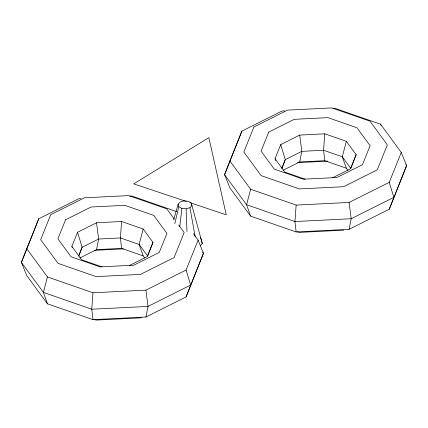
<?xml version="1.0" encoding="UTF-8"?>
<svg xmlns="http://www.w3.org/2000/svg" width="428" height="428" viewBox="0 0 428 428"><rect width="100%" height="100%" fill="white"/><g stroke="black" fill="none" stroke-linecap="round" stroke-linejoin="round"><path stroke-width="0.64" d="M80.881 198.576L78.896 198.678L38.739 218.788L26.729 248.684L47.444 276.943L92.978 292.779L91.769 309.219L92.978 319.652L145.937 317.009L186.089 296.898L203.434 253.301L198.105 240.135L193.413 233.731M72.337 247.63L71.856 246.432L77.543 232.281L96.546 222.763L121.616 221.511L120.407 237.952L121.616 248.384L143.171 255.874L144.739 258.02M284.711 110.857L282.063 110.991L241.911 131.102L229.895 160.998L250.61 189.262L296.149 205.092L294.94 221.538L296.149 231.965L349.104 229.322L389.261 209.212L406.6 165.615L401.271 152.448L380.556 124.184L335.022 108.348L333.038 108.45M275.75 160.543L275.022 158.745L280.709 144.594L299.718 135.077L324.782 133.825L323.579 150.265L324.782 160.698L346.338 168.193L347.905 170.333M179.808 226.626L181.852 208.431L178.808 206.676L178.134 204.22L180.092 202.005L183.928 200.876L188.181 201.262L191.225 203.022L191.899 205.477L189.946 207.692L186.11 208.821L181.852 208.431M79.918 257.961L96.546 249.631L98.633 239.038L96.546 222.763M145.937 317.009L148.018 306.416L145.937 290.136L186.089 270.025L198.105 240.135M283.085 170.274L299.718 161.945L301.799 151.351L299.718 135.077M349.104 229.322L351.19 218.729L349.104 202.449L389.261 182.344L401.271 152.448M174.795 223.732L178.808 206.676M47.444 276.943L43.405 292.404L47.444 303.816L92.978 319.652M121.616 221.511L143.171 229.007L139.132 244.463L143.171 255.874M250.61 189.262L246.576 204.718L250.61 216.129L296.149 231.965M324.782 133.825L346.338 141.32L342.298 156.776L346.338 168.193M173.64 219.858L178.134 204.22M34.16 230.628L38.739 218.788M78.747 256.035L82.123 247.309L77.543 232.281M241.911 131.102L224.566 174.699L229.895 187.865L250.61 216.129M186.089 296.898L203.434 253.301L202.647 252.231M281.913 168.348L285.289 159.623L280.709 144.594M389.261 209.212L406.6 165.615L405.814 164.545M26.729 248.684L21.4 262.385L26.729 275.552L47.444 303.816M143.171 229.007L152.978 242.382L147.649 256.083L139.132 244.463L120.407 237.952L98.633 239.038L82.123 247.309L78.666 255.912M229.895 160.998L224.566 174.699L246.576 204.718L294.94 221.538L351.19 218.729L393.84 197.372L389.261 182.344M346.338 141.32L356.144 154.701L350.816 168.402L342.298 156.776L323.579 150.265L301.799 151.351L285.289 159.623L281.833 168.225M33.914 231.238L21.4 262.385L43.405 292.404L91.769 309.219L148.018 306.416L190.674 285.059L186.089 270.025M152.978 242.382L147.291 256.533L129.47 265.456M356.144 154.701L350.457 168.851L332.642 177.775M200.24 245.784L202.284 243.468L191.225 203.022M141.663 317.276L140.48 317.87L96.139 320.08L94.267 319.427M299.718 161.945L324.782 160.698M297.567 162.645L327.95 161.126M129.866 196.136L131.851 196.035L176.764 211.651M296.149 205.092L349.104 202.449M343.652 230.184L299.311 232.393L297.433 231.746M96.546 249.631L121.616 248.384M94.395 250.327L123.457 248.877M92.978 292.779L145.937 290.136M186.314 201.454L133.713 183.874L208.848 137.656L226.241 214.803L190.118 202.728M305.153 179.188L284.829 172.126L275.022 158.745M101.982 266.874L81.662 259.807L71.856 246.432M174.303 219.077L166.813 208.864L128.689 195.607L84.348 197.816L50.729 214.653L40.671 239.68L58.015 263.343L96.139 276.606L140.48 274.391L174.1 257.554L184.158 232.527L178.642 224.994M380.556 124.184L380.979 125.388M200.593 237.31L202.284 243.468M189.946 207.692L195.147 236.625M186.11 208.821L186.977 231.569M65.554 219.805L57.908 238.824L71.085 256.8L100.05 266.874L133.739 265.194L159.28 252.402L166.92 233.383L153.743 215.407L124.778 205.333L91.094 207.013L65.554 219.805M253.9 126.966L243.842 151.999L261.187 175.662L299.311 188.919L343.652 186.704L377.271 169.868L387.329 144.841L369.985 121.178L331.861 107.92L287.52 110.13L253.9 126.966M268.72 132.124L261.08 151.138L274.257 169.114L303.222 179.188L336.906 177.508L362.446 164.716L370.092 145.697L356.915 127.721L327.95 117.652L294.261 119.332L268.72 132.124"/></g></svg>
